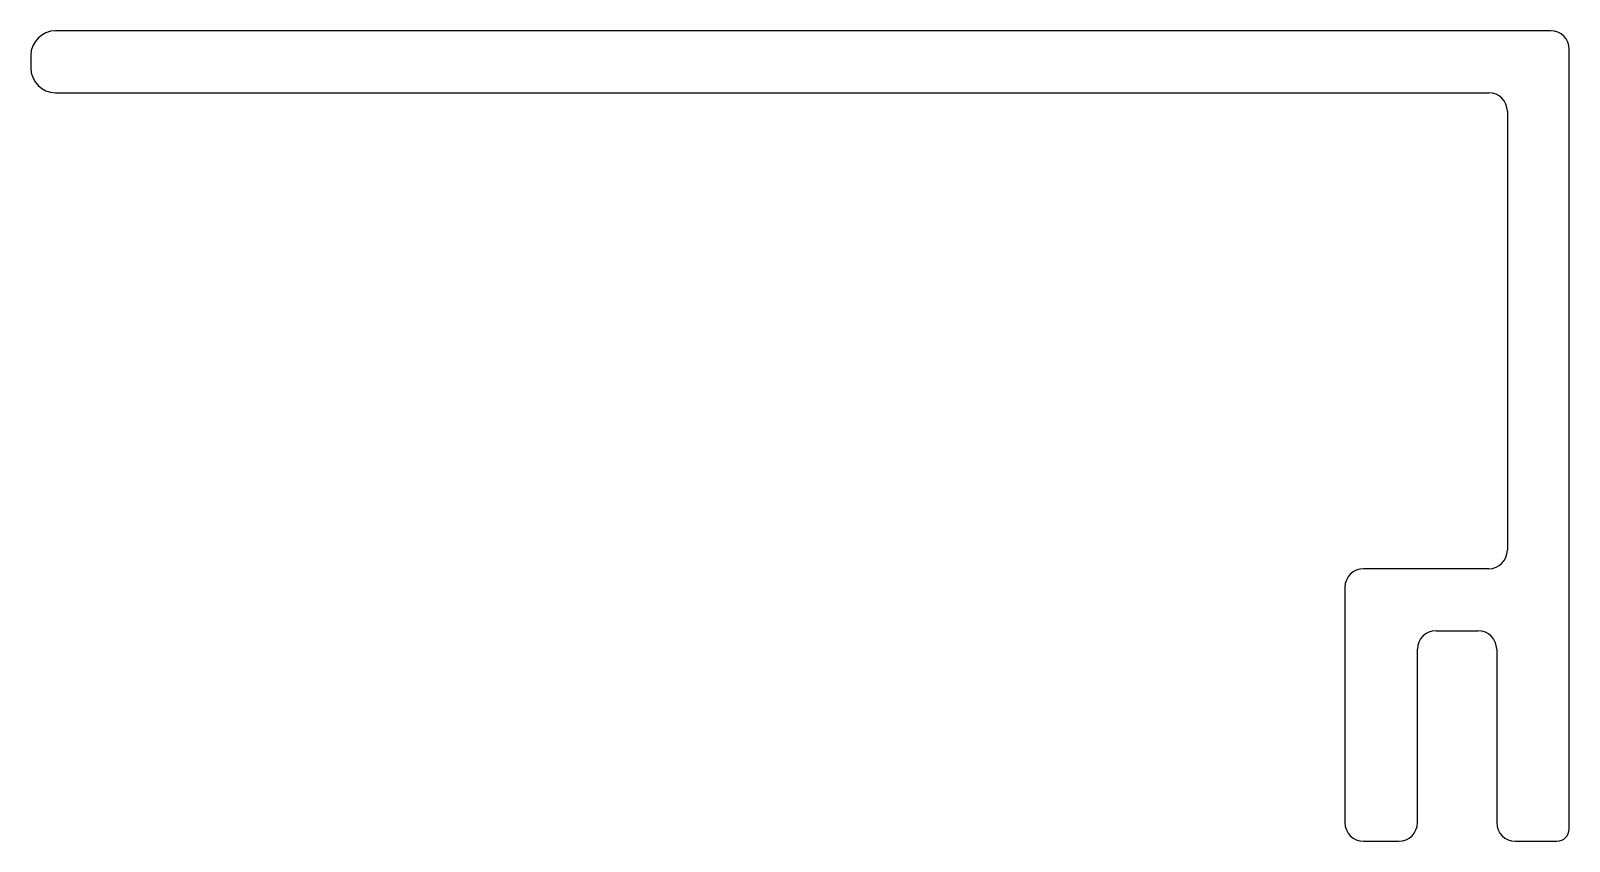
# Model space of a CAD drawing. Extents: x -19.3 to 12.3, y -10.5 to 6.1.
import ezdxf

# ---------------------------------------------------------------- set-up
doc = ezdxf.new("R2010")
doc.units = 0
doc.header["$MEASUREMENT"] = 0
doc.layers.get('0').update_dxf_attribs({"linetype": 'CONTINUOUS'})

msp = doc.modelspace()

# ---------------------------------------------------------------- linework, layer by layer
for p, q in [((11.882, 6.117), (-18.801, 6.117)), ((12.263, -10.25), (12.263, 5.736)), ((-19.309, 5.609), (-19.309, 5.355)), ((-18.801, 4.847), (10.612, 4.847)), ((10.993, 4.466), (10.993, -4.535)), ((10.612, -4.916), (8.04, -4.916)), ((7.659, -5.297), (7.659, -10.123)), ((9.529, -6.186), (10.393, -6.186)), ((9.148, -10.123), (9.148, -6.567)), ((10.774, -6.567), (10.774, -10.123)), ((8.04, -10.504), (8.767, -10.504)), ((11.155, -10.504), (12.009, -10.504))]:
    msp.add_line(p, q)
for centre, radius, start, end in [((-18.801, 5.609), 0.508, 90, 180), ((11.882, 5.736), 0.381, 0, 90), ((-18.801, 5.355), 0.508, 180, 270), ((10.612, 4.466), 0.381, 0, 90), ((10.612, -4.535), 0.381, 270, 0), ((8.04, -5.297), 0.381, 90, 180), ((9.529, -6.567), 0.381, 90, 180), ((10.393, -6.567), 0.381, 0, 90), ((8.04, -10.123), 0.381, 180, 270), ((8.767, -10.123), 0.381, 270, 0), ((11.155, -10.123), 0.381, 180, 270), ((12.009, -10.25), 0.254, 270, 360)]:
    msp.add_arc(centre, radius, start, end)

doc.saveas('drawing.dxf')
